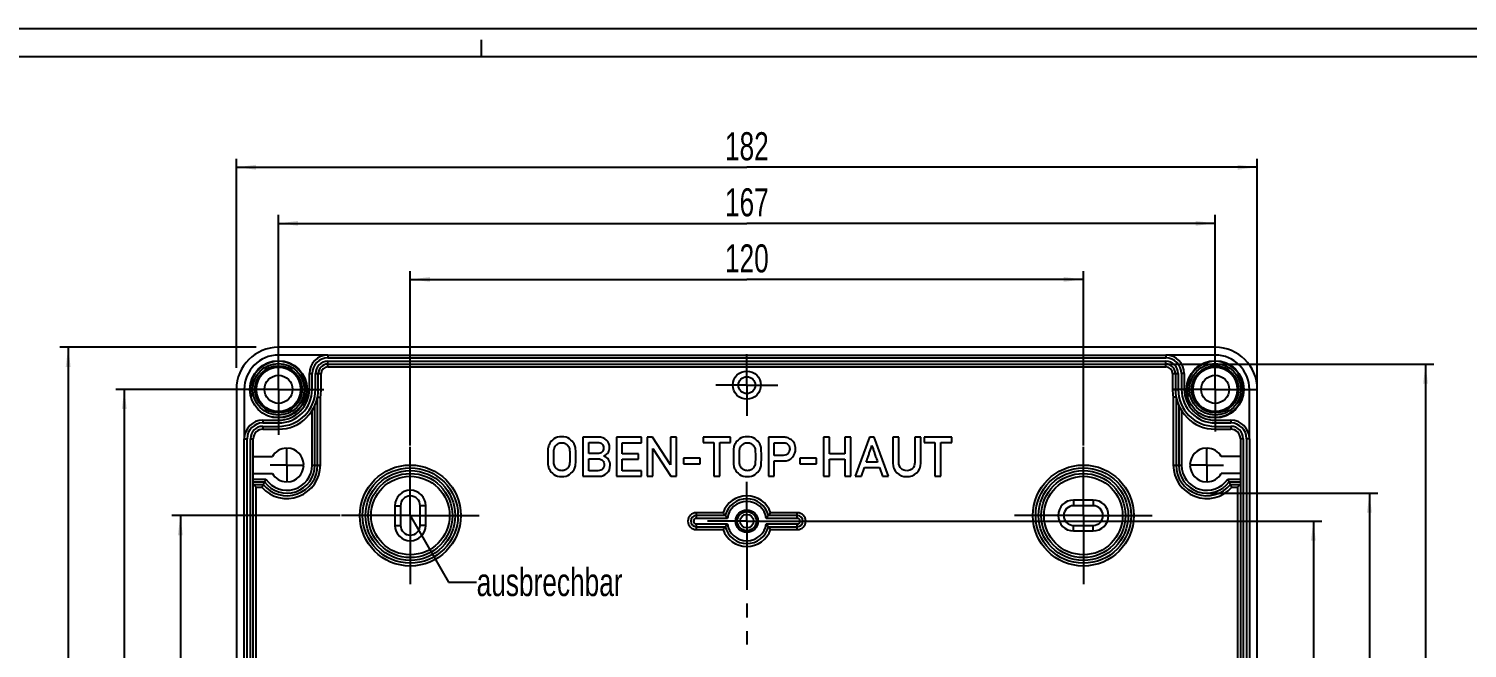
# Model space of a CAD drawing. Header units: millimetres. Extents: x 0 to 594, y 0 to 420.
# Drawn here: x 129.3 to 385.7, y 309.6 to 420 of the extents above; entities that cross this region are included whole.
import ezdxf

# ---------------------------------------------------------------- set-up
doc = ezdxf.new("R2010")
doc.units = ezdxf.units.MM
doc.header["$LTSCALE"] = 32.67
doc.linetypes.add('CENTER', pattern=[0.6, 0.375, -0.075, 0.075, -0.075])
doc.layers.get('0').update_dxf_attribs({"linetype": 'CONTINUOUS'})
for name, color, linetype in [('ACHSEN-DOME', 7, 'CONTINUOUS'), ('BEZUGSACHSEN', 7, 'CONTINUOUS'), ('DEFAULT_1', 7, 'CENTER'), ('RUNDUNGEN', 7, 'CONTINUOUS'), ('ZEICHNUNGSBEMASSUNGEN', 7, 'CONTINUOUS')]:
    doc.layers.add(name, color=color, linetype=linetype)
doc.styles.get("Standard").update_dxf_attribs({"font": 'txt', "width": 0.7})
doc.dimstyles.new('DIMSTYLE_10', dxfattribs={"dimtxt": 5, "dimasz": 3.5, "dimexe": 0.18, "dimexo": 0.0625, "dimgap": 0.09, "dimtad": 1, "dimdsep": 46, "dimtxsty": 'Standard', "dimblk": '_FILLED', "dimblk1": '_FILLED', "dimblk2": '_FILLED', "dimcen": 0.09, "dimclrt": 5, "dimadec": 0, "dimazin": 0, "dimtp": 0.5, "dimtm": 0.5, "dimtfac": 1, "dimtofl": 0, "dimtmove": 0, "dimatfit": 3, "dimldrblk": '_FILLED', "dimfxl": 1, "dimtolj": 1, "dimarcsym": 0})
doc.dimstyles.new('DIMSTYLE_2', dxfattribs={"dimtxt": 5, "dimasz": 3.5, "dimexe": 0.18, "dimexo": 0.0625, "dimgap": 0.09, "dimtad": 1, "dimdec": 3, "dimdsep": 46, "dimtxsty": 'Standard', "dimblk": '_FILLED', "dimblk1": '_FILLED', "dimblk2": '_FILLED', "dimcen": 0.09, "dimclrt": 5, "dimadec": 0, "dimazin": 0, "dimtp": 0.5, "dimtm": 0.5, "dimtfac": 1, "dimtdec": 3, "dimtofl": 0, "dimtmove": 0, "dimatfit": 3, "dimldrblk": '_FILLED', "dimfxl": 1, "dimtolj": 1, "dimarcsym": 0})
doc.dimstyles.new('DIMSTYLE_4', dxfattribs={"dimtxt": 5, "dimasz": 3.5, "dimexe": 0.18, "dimexo": 0.0625, "dimgap": 0.09, "dimtad": 1, "dimdec": 3, "dimdsep": 46, "dimtxsty": 'Standard', "dimblk": '_FILLED', "dimblk1": '_FILLED', "dimblk2": '_FILLED', "dimcen": 0.09, "dimclrt": 5, "dimadec": 0, "dimazin": 0, "dimtp": 0.3, "dimtm": 0.3, "dimtfac": 1, "dimtdec": 3, "dimtofl": 0, "dimtmove": 0, "dimatfit": 3, "dimldrblk": '_FILLED', "dimfxl": 1, "dimtolj": 1, "dimarcsym": 0})
doc.dimstyles.new('DIMSTYLE_5', dxfattribs={"dimtxt": 5, "dimasz": 3.5, "dimexe": 0.18, "dimexo": 0.0625, "dimgap": 0.09, "dimtad": 1, "dimdec": 0, "dimdsep": 46, "dimtxsty": 'Standard', "dimblk": '_FILLED', "dimblk1": '_FILLED', "dimblk2": '_FILLED', "dimcen": 0.09, "dimclrt": 5, "dimadec": 0, "dimazin": 0, "dimtp": 0.5, "dimtm": 0.5, "dimtfac": 1, "dimtdec": 0, "dimtofl": 0, "dimtmove": 0, "dimatfit": 3, "dimldrblk": '_FILLED', "dimfxl": 1, "dimtolj": 1, "dimarcsym": 0})
doc.dimstyles.get("Standard").update_dxf_attribs({"dimtxt": 2.5, "dimasz": 3.5, "dimexe": 0.18, "dimexo": 0.0625, "dimgap": 0.09, "dimtad": 1, "dimdec": 3, "dimdsep": 46, "dimtxsty": 'Standard', "dimblk": '_FILLED', "dimblk1": '_FILLED', "dimblk2": '_FILLED', "dimcen": 0.09, "dimclrt": 5, "dimadec": 0, "dimazin": 0, "dimtol": 1, "dimtp": 0.005, "dimtm": 0.005, "dimtfac": 1, "dimtdec": 3, "dimtofl": 0, "dimtmove": 0, "dimatfit": 3, "dimldrblk": '_FILLED', "dimfxl": 1, "dimtolj": 1, "dimarcsym": 0})

# ---------------------------------------------------------------- blocks, each defined once
blk = doc.blocks.new('_FILLED')
at = {"color": 0, "linetype": 'ByBlock'}
blk.add_solid([(0, 0), (-1, 0.125), (-1, -0.125)], dxfattribs=at)
blk = doc.blocks.new('*D10')
at = {"layer": 'ZEICHNUNGSBEMASSUNGEN', "color": 2, "linetype": 'Continuous'}
for p, q in [((184.81, 333.21), (154.81, 333.21)), ((156.31, 333.21), (156.31, 273.21)), ((156.31, 213.21), (156.31, 273.21)), ((184.81, 213.21), (154.81, 213.21))]:
    blk.add_line(p, q, dxfattribs=at)
at = {"layer": 'ZEICHNUNGSBEMASSUNGEN', "color": 2, "linetype": 'Continuous', "xscale": 3.5, "yscale": 3.5, "zscale": 3.5}
for p, rotation in [((156.31, 333.21), 90), ((156.31, 213.21), 270)]:
    blk.add_blockref('_FILLED', p, dxfattribs=dict(at, rotation=rotation))
at = {"layer": 'ZEICHNUNGSBEMASSUNGEN', "color": 5, "linetype": 'Continuous', "insert": (150.06, 273.21), "char_height": 5, "width": 10.7143, "attachment_point": 2, "rotation": 90, "line_spacing_factor": 0.9}
blk.add_mtext('120', dxfattribs=at)
blk = doc.blocks.new('*D11')
at = {"layer": 'ZEICHNUNGSBEMASSUNGEN', "color": 2, "linetype": 'Continuous'}
for p, q in [((166.31, 355.71), (144.81, 355.71)), ((146.31, 355.71), (146.31, 273.21)), ((146.31, 190.71), (146.31, 273.21)), ((166.31, 190.71), (144.81, 190.71))]:
    blk.add_line(p, q, dxfattribs=at)
at = {"layer": 'ZEICHNUNGSBEMASSUNGEN', "color": 2, "linetype": 'Continuous', "xscale": 3.5, "yscale": 3.5, "zscale": 3.5}
for p, rotation in [((146.31, 355.71), 90), ((146.31, 190.71), 270)]:
    blk.add_blockref('_FILLED', p, dxfattribs=dict(at, rotation=rotation))
at = {"layer": 'ZEICHNUNGSBEMASSUNGEN', "color": 5, "linetype": 'Continuous', "insert": (140.06, 273.21), "char_height": 5, "width": 10.3571, "attachment_point": 2, "rotation": 90, "line_spacing_factor": 0.9}
blk.add_mtext('165', dxfattribs=at)
blk = doc.blocks.new('*D12')
at = {"layer": 'ZEICHNUNGSBEMASSUNGEN', "color": 2, "linetype": 'Continuous'}
for p, q in [((197.31, 345.71), (197.31, 376.81)), ((197.31, 375.31), (257.31, 375.31)), ((317.31, 375.31), (257.31, 375.31)), ((317.31, 345.71), (317.31, 376.81))]:
    blk.add_line(p, q, dxfattribs=at)
at = {"layer": 'ZEICHNUNGSBEMASSUNGEN', "color": 2, "linetype": 'Continuous', "xscale": 3.5, "yscale": 3.5, "zscale": 3.5, "rotation": 180}
blk.add_blockref('_FILLED', (197.31, 375.31), dxfattribs=at)
at = {"layer": 'ZEICHNUNGSBEMASSUNGEN', "color": 2, "linetype": 'Continuous', "xscale": 3.5, "yscale": 3.5, "zscale": 3.5}
blk.add_blockref('_FILLED', (317.31, 375.31), dxfattribs=at)
at = {"layer": 'ZEICHNUNGSBEMASSUNGEN', "color": 5, "linetype": 'Continuous', "insert": (257.31, 381.56), "char_height": 5, "width": 10.7143, "attachment_point": 2, "line_spacing_factor": 0.9}
blk.add_mtext('120', dxfattribs=at)
blk = doc.blocks.new('*D13')
at = {"layer": 'ZEICHNUNGSBEMASSUNGEN', "color": 2, "linetype": 'Continuous'}
for p, q in [((173.81, 363.21), (173.81, 386.81)), ((173.81, 385.31), (257.31, 385.31)), ((340.81, 385.31), (257.31, 385.31)), ((340.81, 363.21), (340.81, 386.81))]:
    blk.add_line(p, q, dxfattribs=at)
at = {"layer": 'ZEICHNUNGSBEMASSUNGEN', "color": 2, "linetype": 'Continuous', "xscale": 3.5, "yscale": 3.5, "zscale": 3.5, "rotation": 180}
blk.add_blockref('_FILLED', (173.81, 385.31), dxfattribs=at)
at = {"layer": 'ZEICHNUNGSBEMASSUNGEN', "color": 2, "linetype": 'Continuous', "xscale": 3.5, "yscale": 3.5, "zscale": 3.5}
blk.add_blockref('_FILLED', (340.81, 385.31), dxfattribs=at)
at = {"layer": 'ZEICHNUNGSBEMASSUNGEN', "color": 5, "linetype": 'Continuous', "insert": (257.31, 391.56), "char_height": 5, "width": 10.7143, "attachment_point": 2, "line_spacing_factor": 0.9}
blk.add_mtext('167', dxfattribs=at)
blk = doc.blocks.new('*D14')
at = {"layer": 'ZEICHNUNGSBEMASSUNGEN', "color": 2, "linetype": 'Continuous'}
for p, q in [((264.31, 332.21), (359.81, 332.21)), ((358.31, 332.21), (358.31, 273.21)), ((358.31, 214.21), (358.31, 273.21)), ((264.31, 214.21), (359.81, 214.21))]:
    blk.add_line(p, q, dxfattribs=at)
at = {"layer": 'ZEICHNUNGSBEMASSUNGEN', "color": 2, "linetype": 'Continuous', "xscale": 3.5, "yscale": 3.5, "zscale": 3.5}
for p, rotation in [((358.31, 332.21), 90), ((358.31, 214.21), 270)]:
    blk.add_blockref('_FILLED', p, dxfattribs=dict(at, rotation=rotation))
at = {"layer": 'ZEICHNUNGSBEMASSUNGEN', "color": 5, "linetype": 'Continuous', "insert": (352.06, 273.21), "char_height": 5, "width": 9.6429, "attachment_point": 2, "rotation": 90, "line_spacing_factor": 0.9}
blk.add_mtext('118', dxfattribs=at)
blk = doc.blocks.new('*D15')
at = {"layer": 'ZEICHNUNGSBEMASSUNGEN', "color": 2, "linetype": 'Continuous'}
for p, q in [((339.31, 337.21), (369.81, 337.21)), ((368.31, 337.21), (368.31, 273.21)), ((368.31, 209.22), (368.31, 273.21)), ((339.31, 209.22), (369.81, 209.22))]:
    blk.add_line(p, q, dxfattribs=at)
at = {"layer": 'ZEICHNUNGSBEMASSUNGEN', "color": 2, "linetype": 'Continuous', "xscale": 3.5, "yscale": 3.5, "zscale": 3.5}
for p, rotation in [((368.31, 337.21), 90), ((368.31, 209.22), 270)]:
    blk.add_blockref('_FILLED', p, dxfattribs=dict(at, rotation=rotation))
at = {"layer": 'ZEICHNUNGSBEMASSUNGEN', "color": 5, "linetype": 'Continuous', "insert": (362.06, 273.21), "char_height": 5, "width": 10.7143, "attachment_point": 2, "rotation": 90, "line_spacing_factor": 0.9}
blk.add_mtext('128', dxfattribs=at)
blk = doc.blocks.new('*D16')
at = {"layer": 'ZEICHNUNGSBEMASSUNGEN', "color": 2, "linetype": 'Continuous'}
for p, q in [((332.01, 360.21), (379.81, 360.21)), ((378.31, 360.21), (378.31, 273.21)), ((378.31, 186.21), (378.31, 273.21)), ((332.01, 186.21), (379.81, 186.21))]:
    blk.add_line(p, q, dxfattribs=at)
at = {"layer": 'ZEICHNUNGSBEMASSUNGEN', "color": 2, "linetype": 'Continuous', "xscale": 3.5, "yscale": 3.5, "zscale": 3.5}
for p, rotation in [((378.31, 360.21), 90), ((378.31, 186.21), 270)]:
    blk.add_blockref('_FILLED', p, dxfattribs=dict(at, rotation=rotation))
at = {"layer": 'ZEICHNUNGSBEMASSUNGEN', "color": 5, "linetype": 'Continuous', "insert": (372.06, 273.21), "char_height": 5, "width": 10.7143, "attachment_point": 2, "rotation": 90, "line_spacing_factor": 0.9}
blk.add_mtext('174', dxfattribs=at)
blk = doc.blocks.new('*D45')
at = {"color": 2, "linetype": 'Continuous'}
for p, q in [((166.31, 359.54), (166.31, 396.81)), ((166.31, 395.31), (257.31, 395.31)), ((348.31, 395.31), (257.31, 395.31)), ((348.31, 355.65), (348.31, 396.81))]:
    blk.add_line(p, q, dxfattribs=at)
at = {"color": 2, "linetype": 'Continuous', "xscale": 3.5, "yscale": 3.5, "zscale": 3.5, "rotation": 180}
blk.add_blockref('_FILLED', (166.31, 395.31), dxfattribs=at)
at = {"color": 2, "linetype": 'Continuous', "xscale": 3.5, "yscale": 3.5, "zscale": 3.5}
blk.add_blockref('_FILLED', (348.31, 395.31), dxfattribs=at)
at = {"color": 5, "linetype": 'Continuous', "insert": (257.31, 401.56), "char_height": 5, "width": 10.7143, "attachment_point": 2, "line_spacing_factor": 0.9}
blk.add_mtext('182', dxfattribs=at)
blk = doc.blocks.new('*D46')
at = {"color": 2, "linetype": 'Continuous'}
for p, q in [((169.84, 363.21), (134.81, 363.21)), ((136.31, 363.21), (136.31, 273.21)), ((136.31, 183.21), (136.31, 273.21)), ((348.31, 183.21), (134.81, 183.21))]:
    blk.add_line(p, q, dxfattribs=at)
at = {"color": 2, "linetype": 'Continuous', "xscale": 3.5, "yscale": 3.5, "zscale": 3.5}
for p, rotation in [((136.31, 363.21), 90), ((136.31, 183.21), 270)]:
    blk.add_blockref('_FILLED', p, dxfattribs=dict(at, rotation=rotation))
at = {"color": 5, "linetype": 'Continuous', "insert": (130.06, 273.21), "char_height": 5, "width": 10.7143, "attachment_point": 2, "rotation": 90, "line_spacing_factor": 0.9}
blk.add_mtext('180', dxfattribs=at)

msp = doc.modelspace()

# ---------------------------------------------------------------- linework, layer by layer
at = {"color": 2, "linetype": 'Continuous'}
for p, q in [((594, 420), (0, 420)), ((210, 415), (210, 418))]:
    msp.add_line(p, q, dxfattribs=at)
at = {"color": 7, "linetype": 'Continuous'}
for p, q in [((589, 415), (5, 415)), ((182.6067, 361.8141), (173.8067, 361.8141)), ((340.8067, 361.8141), (332.0067, 361.8141)), ((167.7067, 355.7141), (167.7067, 346.9141)), ((346.9067, 346.9141), (346.9067, 355.7141)), ((228.0474, 347.2045), (228.0474, 340.2093)), ((230.76, 347.2045), (228.0474, 347.2045)), ((229.1084, 344.2566), (229.1084, 346.2635)), ((229.1084, 346.2635), (230.6448, 346.2635)), ((234.044, 347.2045), (234.044, 340.2093)), ((238.5186, 347.2045), (234.044, 347.2045)), ((238.5186, 346.2011), (238.5186, 347.2045)), ((239.5076, 347.2045), (239.5076, 340.2093)), ((240.5111, 347.2045), (239.5076, 347.2045)), ((243.6942, 342.2306), (240.5111, 347.2045)), ((243.6942, 347.2045), (243.6942, 342.2306)), ((244.76, 347.2045), (243.6942, 347.2045)), ((244.76, 340.2093), (244.76, 347.2045)), ((249.5035, 347.2045), (249.5035, 346.2635)), ((254.3958, 347.2045), (249.5035, 347.2045)), ((249.5035, 346.2635), (251.4191, 346.2635)), ((251.4191, 346.2635), (251.4191, 340.2093)), ((252.4802, 340.2093), (252.4802, 346.2635)), ((252.4802, 346.2635), (254.3958, 346.2635)), ((254.3958, 346.2635), (254.3958, 347.2045)), ((261.1414, 347.2045), (261.1414, 340.2093)), ((263.6811, 347.2045), (261.1414, 347.2045)), ((270.9692, 347.2045), (270.9692, 340.2093)), ((272.0303, 347.2045), (270.9692, 347.2045)), ((272.0303, 344.2086), (272.0303, 347.2045)), ((274.8053, 347.2045), (274.8053, 344.2086)), ((275.8663, 347.2045), (274.8053, 347.2045)), ((275.8663, 340.2093), (275.8663, 347.2045)), ((279.1599, 347.2141), (276.6057, 340.2141)), ((280.0337, 347.2141), (279.1599, 347.2141)), ((282.5879, 340.2141), (280.0337, 347.2141)), ((283.3416, 347.2045), (283.3416, 342.5762)), ((284.4027, 347.2045), (283.3416, 347.2045)), ((284.4027, 342.6963), (284.4027, 347.2045)), ((287.2545, 347.2045), (287.2545, 342.6963)), ((288.3156, 347.2045), (287.2545, 347.2045)), ((288.3156, 342.5762), (288.3156, 347.2045)), ((288.9349, 347.2045), (288.9349, 346.2635)), ((293.8272, 347.2045), (288.9349, 347.2045)), ((288.9349, 346.2635), (290.8506, 346.2635)), ((290.8506, 346.2635), (290.8506, 340.2093)), ((291.9116, 340.2093), (291.9116, 346.2635)), ((291.9116, 346.2635), (293.8272, 346.2635)), ((293.8272, 346.2635), (293.8272, 347.2045)), ((169.3067, 343.7141), (172.7086, 343.7141)), ((175.2083, 345.2125), (175.3067, 345.1141)), ((175.3067, 345.1141), (175.405, 345.2125)), ((230.6448, 344.2566), (229.1084, 344.2566)), ((235.105, 344.2086), (235.105, 346.2011)), ((235.105, 346.2011), (238.5186, 346.2011)), ((238.0145, 344.2086), (235.105, 344.2086)), ((238.0145, 343.2628), (238.0145, 344.2086)), ((240.5687, 340.2093), (240.5687, 345.1832)), ((240.5687, 345.1832), (243.7566, 340.2093)), ((262.2024, 343.9445), (262.2024, 346.2011)), ((262.2024, 346.2011), (263.7388, 346.2011)), ((263.7772, 343.9445), (262.2024, 343.9445)), ((274.8053, 344.2086), (272.0303, 344.2086)), ((339.3067, 345.1141), (339.2083, 345.2125)), ((339.405, 345.2125), (339.3067, 345.1141)), ((345.3067, 343.7141), (341.9047, 343.7141)), ((178.305, 342.3125), (178.2067, 342.2141)), ((178.2067, 342.2141), (178.305, 342.1157)), ((229.1084, 341.2079), (229.1084, 343.3156)), ((229.1084, 343.3156), (230.7408, 343.3156)), ((230.7408, 341.2079), (229.1084, 341.2079)), ((235.105, 341.2079), (235.105, 343.2628)), ((235.105, 343.2628), (238.0145, 343.2628)), ((238.5186, 341.2079), (235.105, 341.2079)), ((238.5186, 340.2093), (238.5186, 341.2079)), ((246.0131, 343.4308), (246.0131, 342.4274)), ((248.9754, 343.4308), (246.0131, 343.4308)), ((246.0131, 342.4274), (248.9754, 342.4274)), ((248.9754, 342.4274), (248.9754, 343.4308)), ((262.2024, 340.2093), (262.2024, 342.9411)), ((262.2024, 342.9411), (263.8156, 342.9411)), ((266.7539, 343.4308), (266.7539, 342.4274)), ((269.7161, 343.4308), (266.7539, 343.4308)), ((266.7539, 342.4274), (269.7161, 342.4274)), ((269.7161, 342.4274), (269.7161, 343.4308)), ((272.0303, 340.2093), (272.0303, 343.2628)), ((272.0303, 343.2628), (274.8053, 343.2628)), ((274.8053, 343.2628), (274.8053, 340.2093)), ((277.7244, 340.2141), (278.2813, 341.7937)), ((278.2813, 341.7937), (280.9363, 341.7937)), ((280.6194, 342.7299), (278.5934, 342.7299)), ((280.9363, 341.7937), (281.474, 340.2141)), ((336.3083, 342.3125), (336.4067, 342.2141)), ((336.4067, 342.2141), (336.3083, 342.1157)), ((169.3067, 340.7141), (172.7086, 340.7141)), ((175.3067, 339.3141), (175.2083, 339.2157)), ((175.405, 339.2157), (175.3067, 339.3141)), ((228.0474, 340.2093), (231.0001, 340.2093)), ((234.044, 340.2093), (238.5186, 340.2093)), ((239.5076, 340.2093), (240.5687, 340.2093)), ((243.7566, 340.2093), (244.76, 340.2093)), ((251.4191, 340.2093), (252.4802, 340.2093)), ((261.1414, 340.2093), (262.2024, 340.2093)), ((270.9692, 340.2093), (272.0303, 340.2093)), ((274.8053, 340.2093), (275.8663, 340.2093)), ((276.6057, 340.2141), (277.7244, 340.2141)), ((281.474, 340.2141), (282.5879, 340.2141)), ((290.8506, 340.2093), (291.9116, 340.2093)), ((339.2083, 339.2157), (339.3067, 339.3141)), ((339.3067, 339.3141), (339.405, 339.2157)), ((345.3067, 340.7141), (341.9047, 340.7141)), ((194.5567, 334.9641), (194.5567, 331.4641)), ((195.5567, 334.9641), (195.5567, 331.4641)), ((199.0567, 331.4641), (199.0567, 334.9641)), ((200.0567, 331.4641), (200.0567, 334.9641)), ((319.0567, 335.9641), (315.5567, 335.9641)), ((319.0567, 334.9641), (315.5567, 334.9641)), ((315.5567, 331.4641), (319.0567, 331.4641)), ((315.5567, 330.4641), (319.0567, 330.4641))]:
    msp.add_line(p, q, dxfattribs=at)
at = {"color": 9, "linetype": 'Continuous'}
for p, q in [((194.5567, 334.9641), (195.5567, 334.9641)), ((200.0567, 334.9641), (199.0567, 334.9641)), ((315.5567, 335.9641), (315.5567, 334.9641)), ((319.0567, 335.9641), (319.0567, 334.9641)), ((194.5567, 331.4641), (195.5567, 331.4641)), ((200.0567, 331.4641), (199.0567, 331.4641)), ((315.5567, 330.4641), (315.5567, 331.4641)), ((319.0567, 330.4641), (319.0567, 331.4641))]:
    msp.add_line(p, q, dxfattribs=at)
at = {"color": 7, "linetype": 'Continuous'}
for centre, radius in [((173.8067, 355.7141), 5.1), ((173.8067, 355.7141), 4.595), ((173.8067, 355.7141), 4.2), ((340.8067, 355.7141), 5.1), ((340.8067, 355.7141), 4.595), ((340.8067, 355.7141), 4.2), ((173.8067, 355.7141), 2.5), ((257.3067, 356.4641), 2.5), ((257.3067, 356.4641), 1.5), ((340.8067, 355.7141), 2.5), ((257.3067, 332.2141), 2), ((257.3067, 332.2141), 1.7)]:
    msp.add_circle(centre, radius, dxfattribs=at)
for centre, radius, start, end in [((173.8067, 355.7141), 6.1, 90, 180), ((340.8067, 355.7141), 6.1, 0, 90), ((175.3067, 342.2141), 3, 91.879376, 150), ((175.3067, 342.2141), 3, 1.879376, 88.120624), ((224.1158, 344.9137), 2.2738, 151.31406, 169.389178), ((257.2098, 344.9137), 2.2738, 151.314097, 169.389018), ((240.0589, 357.0547), 41.0986, 341.029878, 341.976018), ((339.3067, 342.2141), 3, 91.879376, 178.120624), ((339.3067, 342.2141), 3, 30, 88.120624), ((175.3067, 342.2141), 3, 271.879376, 358.120624), ((339.3067, 342.2141), 3, 181.879376, 268.120624), ((175.3067, 342.2141), 3, 210, 268.120624), ((339.3067, 342.2141), 3, 271.879376, 330), ((197.3067, 334.9641), 2.75, 0, 180), ((197.3067, 334.9641), 1.75, 0, 180), ((315.5567, 333.2141), 2.75, 90, 270), ((315.5567, 333.2141), 1.75, 90, 270), ((319.0567, 333.2141), 2.75, 270, 90), ((319.0567, 333.2141), 1.75, 270, 90), ((197.3067, 331.4641), 2.75, 180, 360), ((197.3067, 331.4641), 1.75, 180, 360)]:
    msp.add_arc(centre, radius, start, end, dxfattribs=at)
at = {"color": 2, "linetype": 'Continuous'}
for centre in [(173.8067, 355.7141), (340.8067, 355.7141)]:
    msp.add_arc(centre, 5, 255, 195, dxfattribs=at)
at = {"color": 7, "linetype": 'Continuous'}
for points in [[(222.9246, 346.8636), (222.5501, 346.5947), (222.2861, 346.3067), (222.1211, 346.0052)], [(224.3121, 347.2669), (223.76, 347.2669), (223.2991, 347.1325), (222.9246, 346.8636)], [(225.6901, 346.8636), (225.3156, 347.1325), (224.8595, 347.2669), (224.3121, 347.2669)], [(226.5028, 346.0023), (226.3334, 346.3067), (226.0646, 346.5947), (225.6901, 346.8636)], [(230.6448, 346.2635), (231.0241, 346.2635), (231.3073, 346.1627), (231.4933, 345.9598)], [(232.306, 346.6764), (231.9555, 347.0268), (231.4418, 347.2045), (230.76, 347.2045)], [(232.8341, 345.3273), (232.8341, 345.8746), (232.6565, 346.3259), (232.306, 346.6764)], [(256.0186, 346.8636), (255.6441, 346.5947), (255.38, 346.3067), (255.2151, 346.0052)], [(257.4061, 347.2669), (256.854, 347.2669), (256.3931, 347.1325), (256.0186, 346.8636)], [(258.784, 346.8636), (258.4095, 347.1325), (257.9534, 347.2669), (257.4061, 347.2669)], [(259.5968, 346.0023), (259.4274, 346.3067), (259.1585, 346.5947), (258.784, 346.8636)], [(264.4637, 347.1181), (264.2141, 347.1757), (263.95, 347.2045), (263.6811, 347.2045)], [(265.2511, 346.7147), (264.9774, 346.926), (264.7134, 347.0605), (264.4637, 347.1181)], [(265.7869, 346.0368), (265.64, 346.3259), (265.4624, 346.5515), (265.2511, 346.7147)], [(221.8809, 345.3324), (221.8348, 345.0872), (221.8156, 344.5447), (221.8156, 343.7045)], [(221.8156, 343.7045), (221.8156, 342.8595), (221.8348, 342.317), (221.88, 342.0764)], [(222.8766, 343.7045), (222.8766, 344.4199), (222.9006, 344.8856), (222.9492, 345.1015)], [(222.9481, 342.3025), (222.9006, 342.5138), (222.8766, 342.9843), (222.8766, 343.7045)], [(222.9492, 345.1015), (222.9966, 345.3129), (223.0927, 345.5097), (223.233, 345.6913)], [(223.233, 345.6913), (223.3375, 345.8266), (223.4816, 345.9418), (223.665, 346.0456)], [(223.665, 346.0456), (223.8464, 346.1482), (224.0625, 346.2011), (224.3121, 346.2011)], [(224.3121, 346.2011), (224.5618, 346.2011), (224.7779, 346.1482), (224.9593, 346.0456)], [(224.9593, 346.0456), (225.1427, 345.9418), (225.2868, 345.8266), (225.39, 345.6903)], [(225.39, 345.6903), (225.5268, 345.5097), (225.6228, 345.3129), (225.6703, 345.1015)], [(225.6703, 345.1015), (225.7189, 344.8856), (225.7477, 344.4199), (225.7477, 343.7045)], [(225.7477, 343.7045), (225.7477, 342.9843), (225.7189, 342.5138), (225.6714, 342.3025)], [(226.7388, 345.3315), (226.6935, 345.5721), (226.6167, 345.7978), (226.5028, 346.0023)], [(226.8087, 343.7045), (226.8087, 344.5447), (226.7847, 345.0872), (226.7388, 345.3315)], [(226.7396, 342.0773), (226.7847, 342.317), (226.8087, 342.8595), (226.8087, 343.7045)], [(231.4945, 344.5495), (231.3073, 344.3526), (231.0241, 344.2566), (230.6448, 344.2566)], [(231.4933, 345.9598), (231.677, 345.7594), (231.7731, 345.5289), (231.7731, 345.26)], [(231.7731, 345.26), (231.7731, 344.9816), (231.677, 344.7415), (231.4945, 344.5495)], [(231.8019, 343.8053), (232.2052, 344.007), (232.4788, 344.2278), (232.622, 344.4971)], [(232.6595, 343.1945), (232.4692, 343.5124), (232.1859, 343.7141), (231.8019, 343.8053)], [(232.622, 344.4971), (232.7621, 344.7607), (232.8341, 345.0392), (232.8341, 345.3273)], [(254.9749, 345.3324), (254.9287, 345.0872), (254.9095, 344.5447), (254.9095, 343.7045)], [(254.9095, 343.7045), (254.9095, 342.8595), (254.9287, 342.317), (254.974, 342.0764)], [(255.9706, 343.7045), (255.9706, 344.4199), (255.9946, 344.8856), (256.0431, 345.1015)], [(256.0421, 342.3025), (255.9946, 342.5138), (255.9706, 342.9843), (255.9706, 343.7045)], [(256.0431, 345.1015), (256.0906, 345.3129), (256.1866, 345.5097), (256.327, 345.6913)], [(256.327, 345.6913), (256.4315, 345.8266), (256.5755, 345.9418), (256.759, 346.0456)], [(256.759, 346.0456), (256.9404, 346.1482), (257.1565, 346.2011), (257.4061, 346.2011)], [(257.4061, 346.2011), (257.6558, 346.2011), (257.8718, 346.1482), (258.0532, 346.0456)], [(258.0532, 346.0456), (258.2367, 345.9418), (258.3807, 345.8266), (258.4839, 345.6903)], [(258.4839, 345.6903), (258.6208, 345.5097), (258.7168, 345.3129), (258.7643, 345.1015)], [(258.7643, 345.1015), (258.8128, 344.8856), (258.8416, 344.4199), (258.8416, 343.7045)], [(258.8416, 343.7045), (258.8416, 342.9843), (258.8128, 342.5138), (258.7653, 342.3025)], [(259.8327, 345.3315), (259.7875, 345.5721), (259.7106, 345.7978), (259.5968, 346.0023)], [(259.9027, 343.7045), (259.9027, 344.5447), (259.8787, 345.0872), (259.8327, 345.3315)], [(259.8336, 342.0773), (259.8787, 342.317), (259.9027, 342.8595), (259.9027, 343.7045)], [(263.7388, 346.2011), (264.046, 346.2011), (264.2957, 346.1338), (264.4921, 346.0035)], [(264.6569, 344.2989), (264.4637, 344.0598), (264.1709, 343.9445), (263.7772, 343.9445)], [(264.4921, 346.0035), (264.795, 345.8026), (264.9486, 345.4953), (264.9486, 345.0728)], [(264.9486, 345.0728), (264.9486, 344.7943), (264.8478, 344.5351), (264.6569, 344.2989)], [(265.448, 343.6181), (265.8224, 344.0694), (266.0097, 344.5447), (266.0097, 345.044)], [(266.0097, 345.044), (266.0097, 345.4185), (265.9329, 345.7498), (265.7869, 346.0368)], [(279.1407, 344.3382), (279.2031, 344.5303), (279.2703, 344.7271), (279.3375, 344.9336)], [(279.3375, 344.9336), (279.4047, 345.14), (279.4912, 345.4185), (279.6064, 345.7642)], [(279.6064, 345.7642), (279.712, 345.4281), (279.7936, 345.164), (279.858, 344.971)], [(279.858, 344.971), (279.9233, 344.7751), (279.9857, 344.5831), (280.0474, 344.3956)], [(280.0474, 344.3956), (280.1105, 344.2038), (280.1825, 343.9878), (280.2689, 343.7429)], [(280.2689, 343.7429), (280.3554, 343.498), (280.4706, 343.162), (280.6194, 342.7299)], [(221.88, 342.0764), (221.926, 341.8321), (222.0076, 341.6064), (222.1191, 341.4027)], [(222.1191, 341.4027), (222.2861, 341.0975), (222.5501, 340.8094), (222.9246, 340.5454)], [(223.2284, 341.7189), (223.0927, 341.8945), (222.9966, 342.0865), (222.9481, 342.3025)], [(223.664, 341.3568), (223.4816, 341.4576), (223.3375, 341.5776), (223.2284, 341.7189)], [(224.3121, 341.2079), (224.0625, 341.2079), (223.8464, 341.2559), (223.664, 341.3568)], [(224.9603, 341.3568), (224.7779, 341.2559), (224.5618, 341.2079), (224.3121, 341.2079)], [(225.3946, 341.72), (225.2868, 341.5776), (225.1427, 341.4576), (224.9603, 341.3568)], [(225.6714, 342.3025), (225.6228, 342.0865), (225.5268, 341.8945), (225.3946, 341.72)], [(225.6901, 340.5454), (226.0646, 340.8094), (226.3334, 341.0975), (226.5049, 341.4055)], [(226.5049, 341.4055), (226.6167, 341.6064), (226.6935, 341.8321), (226.7396, 342.0773)], [(230.7408, 343.3156), (231.1345, 343.3156), (231.4226, 343.2052), (231.6038, 342.9929)], [(231.605, 341.5248), (231.4226, 341.3135), (231.1345, 341.2079), (230.7408, 341.2079)], [(231.6038, 342.9929), (231.7875, 342.7779), (231.8835, 342.533), (231.8835, 342.2594)], [(231.8835, 342.2594), (231.8835, 341.9809), (231.7875, 341.736), (231.605, 341.5248)], [(232.3648, 340.7457), (232.7477, 341.1023), (232.9445, 341.5872), (232.9445, 342.1921)], [(232.9445, 342.1921), (232.9445, 342.5474), (232.8485, 342.8787), (232.6595, 343.1945)], [(254.974, 342.0764), (255.02, 341.8321), (255.1016, 341.6064), (255.213, 341.4027)], [(255.213, 341.4027), (255.38, 341.0975), (255.6441, 340.8094), (256.0186, 340.5454)], [(256.3223, 341.7189), (256.1866, 341.8945), (256.0906, 342.0865), (256.0421, 342.3025)], [(256.758, 341.3568), (256.5755, 341.4576), (256.4315, 341.5776), (256.3223, 341.7189)], [(257.4061, 341.2079), (257.1565, 341.2079), (256.9404, 341.2559), (256.758, 341.3568)], [(258.0543, 341.3568), (257.8718, 341.2559), (257.6558, 341.2079), (257.4061, 341.2079)], [(258.4886, 341.72), (258.3807, 341.5776), (258.2367, 341.4576), (258.0543, 341.3568)], [(258.7653, 342.3025), (258.7168, 342.0865), (258.6208, 341.8945), (258.4886, 341.72)], [(258.784, 340.5454), (259.1585, 340.8094), (259.4274, 341.0975), (259.5988, 341.4055)], [(259.5988, 341.4055), (259.7106, 341.6064), (259.7875, 341.8321), (259.8336, 342.0773)], [(263.8156, 342.9411), (264.5309, 342.9411), (265.0735, 343.1668), (265.448, 343.6181)], [(283.3416, 342.5762), (283.3416, 341.8465), (283.5817, 341.2559), (284.0618, 340.8142)], [(284.8108, 341.5872), (284.5371, 341.8417), (284.4027, 342.2113), (284.4027, 342.6963)], [(285.8286, 341.2079), (285.4253, 341.2079), (285.0844, 341.3327), (284.8108, 341.5872)], [(286.8416, 341.5872), (286.568, 341.3327), (286.2319, 341.2079), (285.8286, 341.2079)], [(287.2545, 342.6963), (287.2545, 342.2113), (287.1153, 341.8417), (286.8416, 341.5872)], [(287.5895, 340.8154), (288.0707, 341.2559), (288.3156, 341.8465), (288.3156, 342.5762)], [(222.9246, 340.5454), (223.2991, 340.2813), (223.76, 340.1517), (224.3121, 340.1517)], [(224.3121, 340.1517), (224.8595, 340.1517), (225.3156, 340.2813), (225.6901, 340.5454)], [(231.0001, 340.2093), (231.5234, 340.2093), (231.9795, 340.3869), (232.3648, 340.7457)], [(256.0186, 340.5454), (256.3931, 340.2813), (256.854, 340.1517), (257.4061, 340.1517)], [(257.4061, 340.1517), (257.9534, 340.1517), (258.4095, 340.2813), (258.784, 340.5454)], [(284.0618, 340.8142), (284.5419, 340.3725), (285.1324, 340.1517), (285.8286, 340.1517)], [(285.8286, 340.1517), (286.52, 340.1517), (287.1057, 340.3725), (287.5895, 340.8154)]]:
    msp.add_open_spline(points, degree=3, dxfattribs=at)
msp.add_open_spline([(278.5934, 342.7299), (278.6264, 342.8256), (278.6889, 343.0068), (278.7772, 343.2633), (278.8548, 343.4892), (278.903, 343.6296), (278.9254, 343.6946)], degree=3, knots=[0, 0, 0, 0, 0.29771542, 0.56362083, 0.7977158, 1, 1, 1, 1], dxfattribs=at)
at = {"layer": 'ACHSEN-DOME', "color": 7, "linetype": 'CENTER'}
for p, q in [((197.3067, 333.2141), (197.3067, 336.2142)), ((317.3067, 333.2141), (317.3067, 336.2142)), ((257.3067, 332.2141), (257.3067, 335.2142)), ((197.3067, 333.2141), (194.3066, 333.2141)), ((197.3067, 333.2141), (197.3067, 330.214)), ((197.3067, 333.2141), (200.3068, 333.2141)), ((257.3067, 332.2141), (254.3066, 332.2141)), ((257.3067, 332.2141), (257.3067, 329.214)), ((257.3067, 332.2141), (260.3068, 332.2141)), ((317.3067, 333.2141), (314.3066, 333.2141)), ((317.3067, 333.2141), (317.3067, 330.214)), ((317.3067, 333.2141), (320.3068, 333.2141))]:
    msp.add_line(p, q, dxfattribs=at)
at = {"layer": 'BEZUGSACHSEN', "color": 7, "linetype": 'CENTER'}
for p, q in [((173.8067, 355.7141), (173.8067, 358.7142)), ((340.8067, 355.7141), (340.8067, 358.7142)), ((173.8067, 355.7141), (170.8066, 355.7141)), ((173.8067, 355.7141), (173.8067, 352.714)), ((173.8067, 355.7141), (176.8068, 355.7141)), ((340.8067, 355.7141), (337.8066, 355.7141)), ((340.8067, 355.7141), (340.8067, 352.714)), ((340.8067, 355.7141), (343.8068, 355.7141)), ((175.3067, 342.2141), (175.3067, 345.2142)), ((339.3067, 342.2141), (339.3067, 345.2142)), ((175.3067, 342.2141), (172.3066, 342.2141)), ((175.3067, 342.2141), (175.3067, 339.214)), ((175.3067, 342.2141), (178.3068, 342.2141)), ((339.3067, 342.2141), (336.3066, 342.2141)), ((339.3067, 342.2141), (342.3068, 342.2141)), ((339.3067, 342.2141), (339.3067, 339.214))]:
    msp.add_line(p, q, dxfattribs=at)
at = {"layer": 'DEFAULT_1', "color": 7, "linetype": 'CENTER'}
for p, q in [((173.8067, 363.2141), (173.8067, 363.8141)), ((173.8067, 355.7141), (173.8067, 363.2141)), ((257.3067, 356.4641), (257.3067, 361.9641)), ((340.8067, 355.7141), (340.8067, 363.2141)), ((166.3067, 355.7141), (165.7067, 355.7141)), ((173.8067, 355.7141), (166.3067, 355.7141)), ((173.8067, 355.7141), (173.8067, 348.2141)), ((173.8067, 355.7141), (181.3067, 355.7141)), ((181.3067, 355.7141), (181.9067, 355.7141)), ((257.3067, 356.4641), (251.8067, 356.4641)), ((257.3067, 356.4641), (257.3067, 350.9641)), ((257.3067, 356.4641), (262.8067, 356.4641)), ((340.8067, 355.7141), (333.3067, 355.7141)), ((340.8067, 355.7141), (340.8067, 348.2141)), ((340.8067, 355.7141), (348.3067, 355.7141)), ((173.8067, 348.2141), (173.8067, 347.6141)), ((197.3067, 333.2141), (197.3067, 345.7141)), ((317.3067, 333.2141), (317.3067, 345.7141)), ((257.3067, 337.2141), (257.3067, 339.2141)), ((257.3067, 332.2141), (257.3067, 337.2141)), ((197.3067, 333.2141), (184.8067, 333.2141)), ((197.3067, 333.2141), (197.3067, 320.7141)), ((197.3067, 333.2141), (209.8067, 333.2141)), ((252.3067, 332.2141), (250.3067, 332.2141)), ((257.3067, 332.2141), (252.3067, 332.2141)), ((257.3067, 332.2141), (257.3067, 310.2134)), ((257.3067, 332.2141), (264.3067, 332.2141)), ((317.3067, 333.2141), (304.8067, 333.2141)), ((317.3067, 333.2141), (317.3067, 320.7141)), ((317.3067, 333.2141), (329.8067, 333.2141))]:
    msp.add_line(p, q, dxfattribs=at)
at = {"layer": 'RUNDUNGEN', "color": 7, "linetype": 'Continuous'}
for p, q in [((340.8067, 363.2141), (173.8067, 363.2141)), ((182.6067, 361.8141), (332.0067, 361.8141)), ((182.6067, 360.2141), (332.0067, 360.2141)), ((179.3067, 355.7141), (179.3067, 358.5141)), ((180.9067, 355.7141), (180.9067, 358.5141)), ((333.7067, 358.5141), (333.7067, 355.7141)), ((335.3067, 358.5141), (335.3067, 355.7141)), ((166.3067, 355.7141), (166.3067, 190.7141)), ((180.7736, 354.3458), (181.2736, 354.298)), ((333.8397, 354.3458), (333.3398, 354.298)), ((348.3067, 190.7141), (348.3067, 355.7141)), ((171.0067, 350.2141), (173.8067, 350.2141)), ((340.8067, 350.2141), (343.6067, 350.2141)), ((167.7067, 199.5141), (167.7067, 346.9141)), ((169.3067, 199.5141), (169.3067, 346.9141)), ((171.0067, 348.6141), (173.8067, 348.6141)), ((340.8067, 348.6141), (343.6067, 348.6141)), ((345.3067, 346.9141), (345.3067, 199.5141)), ((346.9067, 346.9141), (346.9067, 199.5141)), ((169.3067, 338.7472), (169.8067, 338.2472)), ((345.3066, 338.7472), (344.8067, 338.2472)), ((253.4337, 333.2141), (248.3067, 333.2141)), ((248.3067, 331.2141), (253.4337, 331.2141)), ((266.3067, 333.2141), (261.1796, 333.2141)), ((261.1796, 331.2141), (266.3067, 331.2141))]:
    msp.add_line(p, q, dxfattribs=at)
at = {"layer": 'RUNDUNGEN', "color": 9, "linetype": 'Continuous'}
for p, q in [((182.6067, 361.8141), (182.6067, 361.3141)), ((332.0067, 361.8141), (332.0067, 361.3141)), ((182.6067, 361.3141), (332.0067, 361.3141)), ((182.6067, 359.7141), (182.6067, 360.7141)), ((182.6067, 360.7141), (332.0067, 360.7141)), ((182.6067, 359.7141), (332.0067, 359.7141)), ((332.0067, 359.7141), (332.0067, 360.7141)), ((179.3067, 358.5141), (179.8067, 358.5141)), ((179.8067, 355.7141), (179.8067, 358.5141)), ((180.4067, 355.7141), (180.4067, 358.5141)), ((180.4067, 358.5141), (181.4067, 358.5141)), ((181.4067, 355.7141), (181.4067, 358.5141)), ((333.2067, 358.5141), (333.2067, 355.7141)), ((333.2067, 358.5141), (334.2067, 358.5141)), ((334.2067, 358.5141), (334.2067, 355.7141)), ((334.8067, 358.5141), (334.8067, 355.7141)), ((335.3067, 358.5141), (334.8067, 358.5141)), ((179.3067, 355.7141), (179.8067, 355.7141)), ((180.4067, 355.7141), (181.4067, 355.7141)), ((180.7736, 342.2141), (180.7736, 354.3458)), ((181.2736, 342.2141), (181.2736, 354.298)), ((333.2067, 355.7141), (334.2067, 355.7141)), ((333.3398, 354.298), (333.3398, 342.2141)), ((333.8397, 354.3458), (333.8397, 342.2141)), ((335.3067, 355.7141), (334.8067, 355.7141)), ((179.811, 342.2141), (179.811, 351.9249)), ((180.311, 342.2141), (180.311, 352.8674)), ((334.3023, 352.8674), (334.3023, 342.2141)), ((334.8023, 351.9249), (334.8023, 342.2141)), ((171.0067, 350.2141), (171.0067, 349.7141)), ((171.0067, 349.7141), (173.8067, 349.7141)), ((171.0067, 349.1141), (171.0067, 348.6141)), ((171.0067, 349.1141), (173.8067, 349.1141)), ((173.8067, 350.2141), (173.8067, 349.7141)), ((173.8067, 349.1141), (173.8067, 348.6141)), ((340.8067, 350.2141), (340.8067, 349.7141)), ((340.8067, 349.7141), (343.6067, 349.7141)), ((340.8067, 349.1141), (343.6067, 349.1141)), ((340.8067, 349.1141), (340.8067, 348.6141)), ((343.6067, 350.2141), (343.6067, 349.7141)), ((343.6067, 349.1141), (343.6067, 348.6141)), ((167.7067, 346.9141), (168.2067, 346.9141)), ((168.2067, 199.5141), (168.2067, 346.9141)), ((168.8067, 199.5141), (168.8067, 346.9141)), ((168.8067, 346.9141), (169.3067, 346.9141)), ((345.8067, 346.9141), (345.3067, 346.9141)), ((345.8067, 346.9141), (345.8067, 199.5141)), ((346.9067, 346.9141), (346.4067, 346.9141)), ((346.4067, 346.9141), (346.4067, 199.5141)), ((179.811, 342.2141), (181.2736, 342.2141)), ((333.3398, 342.2141), (334.8023, 342.2141)), ((169.3067, 339.7097), (171.5627, 339.7097)), ((169.3067, 339.2098), (171.3045, 339.2098)), ((169.3067, 338.7472), (171.0796, 338.7472)), ((343.0506, 339.7097), (345.3067, 339.7097)), ((343.3088, 339.2098), (345.3067, 339.2098)), ((343.5337, 338.7472), (345.3066, 338.7472)), ((169.8067, 208.181), (169.8067, 338.2472)), ((169.8067, 338.2472), (170.8494, 338.2472)), ((343.764, 338.2472), (344.8067, 338.2472)), ((344.8067, 338.2472), (344.8067, 208.181)), ((248.3067, 332.7141), (248.3067, 333.7141)), ((253.064, 333.7141), (248.3067, 333.7141)), ((266.3067, 333.7141), (261.5493, 333.7141)), ((266.3067, 332.7141), (266.3067, 333.7141)), ((253.8426, 332.7141), (248.3067, 332.7141)), ((248.3067, 330.7141), (248.3067, 331.7141)), ((248.3067, 331.7141), (253.8426, 331.7141)), ((266.3067, 332.7141), (260.7708, 332.7141)), ((260.7708, 331.7141), (266.3067, 331.7141)), ((266.3067, 330.7141), (266.3067, 331.7141)), ((248.3067, 330.7141), (253.064, 330.7141)), ((261.5493, 330.7141), (266.3067, 330.7141))]:
    msp.add_line(p, q, dxfattribs=at)
at = {"layer": 'RUNDUNGEN', "color": 7, "linetype": 'Continuous'}
for centre, radius in [((173.8067, 355.7141), 4.1502), ((340.8067, 355.7141), 4.1502), ((197.3067, 333.2141), 8.5), ((317.3067, 333.2141), 8.5), ((197.3067, 333.2141), 7), ((317.3067, 333.2141), 7)]:
    msp.add_circle(centre, radius, dxfattribs=at)
at = {"layer": 'RUNDUNGEN', "color": 9, "linetype": 'Continuous'}
for centre, radius in [((173.8067, 355.7141), 3.9502), ((340.8067, 355.7141), 3.9502), ((197.3067, 333.2141), 9), ((197.3067, 333.2141), 8), ((317.3067, 333.2141), 9), ((317.3067, 333.2141), 8), ((197.3067, 333.2141), 7.5), ((317.3067, 333.2141), 7.5), ((257.3067, 332.2141), 1.2)]:
    msp.add_circle(centre, radius, dxfattribs=at)
at = {"layer": 'RUNDUNGEN', "color": 7, "linetype": 'Continuous'}
for centre, radius, start, end in [((173.8067, 355.7141), 7.5, 90, 180), ((182.6067, 358.5141), 3.3, 90, 180), ((332.0067, 358.5141), 3.3, 0, 90), ((340.8067, 355.7141), 7.5, 0, 90), ((182.6067, 358.5141), 1.7, 90, 180), ((332.0067, 358.5141), 1.7, 0, 90), ((173.8067, 355.7141), 7.1, 270, 360), ((173.8067, 355.7141), 5.5, 270, 360), ((340.8067, 355.7141), 7.1, 180, 270), ((340.8067, 355.7141), 5.5, 180, 270), ((171.0067, 346.9141), 3.3, 90, 180), ((343.6067, 346.9141), 3.3, 0, 90), ((171.0067, 346.9141), 1.7, 90, 180), ((343.6067, 346.9141), 1.7, 0, 90), ((195.325, 327.2767), 26.8218, 154.681266, 155.857175), ((192.4859, 328.6281), 23.6775, 153.454432, 154.699111), ((189.7006, 330.0269), 20.5607, 151.904733, 153.472858), ((324.9127, 330.0269), 20.5607, 26.527142, 28.095267), ((322.1274, 328.6281), 23.6775, 25.300889, 26.545568), ((319.2883, 327.2767), 26.8218, 24.142825, 25.318734), ((257.3067, 332.2141), 4, 14.477512, 165.522488), ((264.6188, 341.8701), 14.1433, 215.216455, 217.735666), ((249.9945, 341.8701), 14.1433, 322.264334, 324.783545), ((248.3067, 332.2141), 1, 90, 270), ((264.6188, 322.5581), 14.1433, 142.264334, 144.783545), ((262.893, 340.5324), 11.9598, 217.727704, 220.822387), ((262.893, 323.8958), 11.9598, 139.177613, 142.272296), ((257.3067, 332.2141), 4, 194.477512, 345.522488), ((251.7203, 340.5324), 11.9598, 319.177613, 322.272296), ((251.7203, 323.8958), 11.9598, 37.727704, 40.822387), ((249.9945, 322.5581), 14.1433, 35.216455, 37.735666), ((266.3067, 332.2141), 1, 270, 90)]:
    msp.add_arc(centre, radius, start, end, dxfattribs=at)
at = {"layer": 'RUNDUNGEN', "color": 9, "linetype": 'Continuous'}
for centre, radius, start, end in [((182.6067, 358.5141), 2.8, 90, 180), ((182.6067, 358.5141), 2.2, 90, 180), ((182.6067, 358.5141), 1.2, 90, 180), ((332.0067, 358.5141), 2.8, 0, 90), ((332.0067, 358.5141), 2.2, 0, 90), ((332.0067, 358.5141), 1.2, 0, 90), ((173.8067, 355.7141), 6.6, 270, 360), ((173.8067, 355.7141), 6, 270, 360), ((173.8067, 355.7141), 7.6, 349.261462, 360), ((340.8067, 355.7141), 7.6, 180, 190.738538), ((340.8067, 355.7141), 6.6, 180, 270), ((340.8067, 355.7141), 6, 180, 270), ((171.0067, 346.9141), 2.8, 90, 180), ((171.0067, 346.9141), 2.2, 90, 180), ((343.6067, 346.9141), 2.8, 0, 90), ((343.6067, 346.9141), 2.2, 0, 90), ((175.3067, 342.2141), 5.9669, 221.66836, 360), ((175.3067, 342.2141), 5.4669, 219.357982, 360), ((175.3067, 342.2141), 5.0043, 216.894663, 360), ((175.3067, 342.2141), 4.5043, 213.778532, 360), ((339.3067, 342.2141), 5.9669, 180, 318.33164), ((339.3067, 342.2141), 5.4669, 180, 320.642018), ((339.3067, 342.2141), 5.0043, 180, 323.105337), ((339.3067, 342.2141), 4.5043, 180, 326.221468), ((257.3067, 332.2141), 4.5, 19.471221, 160.528779), ((248.3067, 332.2141), 1.5, 90, 270), ((257.3067, 332.2141), 3.5, 8.213211, 171.786789), ((266.3067, 332.2141), 1.5, 270, 90), ((248.3067, 332.2141), 0.5, 90, 270), ((257.3067, 332.2141), 3.5, 188.213211, 351.786789), ((266.3067, 332.2141), 0.5, 270, 90), ((257.3067, 332.2141), 4.5, 199.471221, 340.528779)]:
    msp.add_arc(centre, radius, start, end, dxfattribs=at)

# ---------------------------------------------------------------- texts
at = {"color": 5, "linetype": 'Continuous', "insert": (209.1366, 323.8521), "char_height": 5, "width": 38.214286, "attachment_point": 1, "line_spacing_factor": 0.9}
msp.add_mtext('ausbrechbar', dxfattribs=at)

# ---------------------------------------------------------------- dimensions: what is measured, and where the dimension line sits
at = {"color": 2, "linetype": 'Continuous'}
dim = msp.add_linear_dim(base=(348.3067, 395.3138), p1=(166.3067, 359.5371), p2=(348.3067, 355.652), dimstyle='DIMSTYLE_10', dxfattribs=at)
dim.commit()
dim.dimension.update_dxf_attribs({"geometry": '*D45', "text_midpoint": (251.9495, 399.0638), "dimtype": 160})
dim = msp.add_linear_dim(base=(136.3067, 363.2141), p1=(348.3067, 183.2141), p2=(169.8414, 363.2141), angle=90, dimstyle='DIMSTYLE_10', dxfattribs=at)
dim.commit()
dim.dimension.update_dxf_attribs({"geometry": '*D46', "text_midpoint": (134.9571, 268.4248), "dimtype": 160})
at = {"layer": 'ZEICHNUNGSBEMASSUNGEN', "color": 2, "linetype": 'Continuous'}
for base, p1, p2, dimstyle, picture, middle in [((340.8067, 385.3138), (173.8067, 363.2141), (340.8067, 363.2141), 'DIMSTYLE_2', '*D13', (251.9495, 389.0638)), ((317.3067, 375.3138), (197.3067, 345.7141), (317.3067, 345.7141), 'DIMSTYLE_4', '*D12', (251.9495, 379.0638))]:
    dim = msp.add_linear_dim(base=base, p1=p1, p2=p2, dimstyle=dimstyle, dxfattribs=at)
    dim.commit()
    dim.dimension.update_dxf_attribs({"geometry": picture, "text_midpoint": middle, "dimtype": 160})
for base, p1, p2, angle, dimstyle, picture, middle in [((378.3067, 186.2141), (332.0067, 360.2141), (332.0067, 186.2141), 270, 'DIMSTYLE_2', '*D16', (376.9571, 268.4248)), ((146.3067, 190.7141), (166.3067, 355.7141), (166.3067, 190.7141), 270, 'DIMSTYLE_2', '*D11', (144.877, 268.5845)), ((368.3067, 337.2098), (339.3067, 209.2184), (339.3067, 337.2098), 90, 'DIMSTYLE_5', '*D15', (366.9571, 268.4248)), ((156.3067, 213.2141), (184.8067, 333.2141), (184.8067, 213.2141), 270, 'DIMSTYLE_4', '*D10', (154.9571, 268.4248)), ((358.3067, 214.2141), (264.3067, 332.2141), (264.3067, 214.2141), 270, 'DIMSTYLE_4', '*D14', (356.717, 268.9038))]:
    dim = msp.add_linear_dim(base=base, p1=p1, p2=p2, angle=angle, dimstyle=dimstyle, dxfattribs=at)
    dim.commit()
    dim.dimension.update_dxf_attribs({"geometry": picture, "text_midpoint": middle, "dimtype": 160})

# ---------------------------------------------------------------- leaders
at = {"color": 2, "linetype": 'Continuous', "annotation_type": 0, "has_hookline": 1, "hookline_direction": 1, "text_width": 38.2143}
msp.add_leader([(197.3067, 333.2141), (204.1366, 321.3521), (209.1366, 321.3521)], dimstyle='Standard', override={"dimtad": 0, "dimldrblk": 'NONE'}, dxfattribs=at)

doc.saveas('drawing.dxf')
